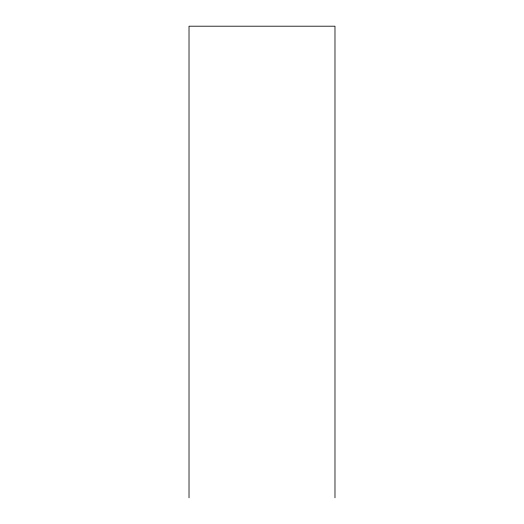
<?xml version="1.0" encoding="UTF-8"?>
<svg xmlns="http://www.w3.org/2000/svg" width="524" height="524" viewBox="0 0 524 524"><rect width="100%" height="100%" fill="white"/><g stroke="black" fill="none" stroke-linecap="round" stroke-linejoin="round"><path stroke-width="0.79" d="M334.98 497.8L334.98 26.2L189.02 26.2L189.02 497.8"/></g></svg>
